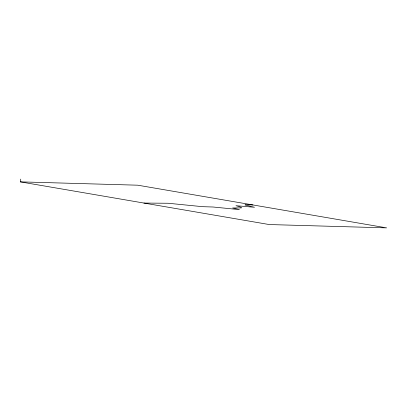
<?xml version="1.0" encoding="UTF-8"?>
<svg xmlns="http://www.w3.org/2000/svg" width="407" height="407" viewBox="0 0 407 407"><rect width="100%" height="100%" fill="white"/><g stroke="black" fill="none" stroke-linecap="round" stroke-linejoin="round"><path stroke-width="0.61" d="M20.35 181.868L137.749 185.195L386.65 227.879L269.251 224.552L20.35 181.868L20.752 179.121M143.93 203.062L168.152 203.256L202.544 206.675L213.085 207.01L239.418 209.61L232.611 207.967L241.397 207.931L241.407 207.361L235.958 205.693L254.507 207.275L244.978 204.95L245.528 204.68L252.884 204.94"/></g></svg>
